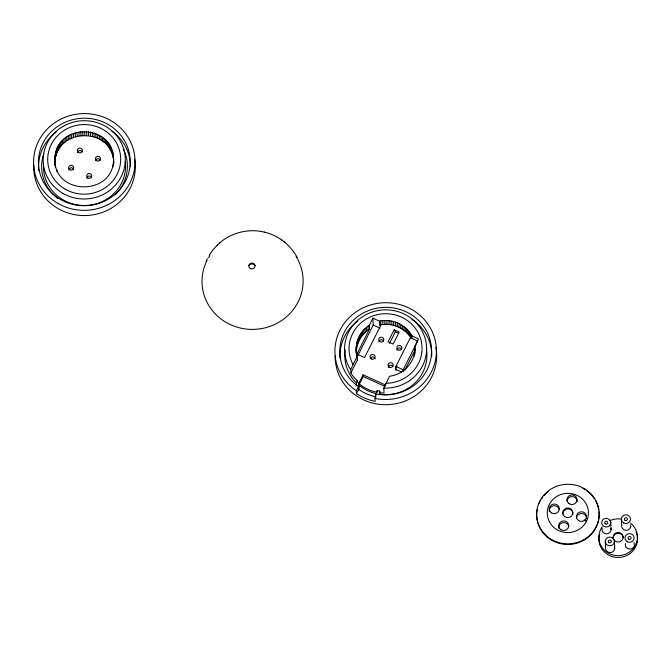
<?xml version="1.0" encoding="UTF-8"?>
<svg xmlns="http://www.w3.org/2000/svg" width="671" height="671" viewBox="0 0 671 671"><rect width="100%" height="100%" fill="white"/><g stroke="black" fill="none" stroke-linecap="round" stroke-linejoin="round"><path stroke-width="1.01" d="M54.821 159.069C55.081 122.558 114.305 122.944 113.542 159.673C113.282 196.184 54.066 195.806 54.821 159.069L55.03 164.714C52.9 127.012 114.389 125.628 113.718 163.489L113.349 156.016M369.344 325.25L369.52 329.058C361.166 334.225 355.798 343.997 356.393 353.86C354.724 342.822 359.698 331.071 369.344 325.25L372.908 318.18L379.467 321.166C391.906 318.398 405.93 324.42 411.793 335.877L411.927 338.738M379.828 392.753L384.03 393.097L383.804 388.073L389.515 376.221C403.976 374.703 416.305 361.006 414.812 346.27L418.511 338.939L411.793 335.877M426.395 349.121A41.057 39.136 -2.6 0 1 379.895 394.246L379.752 391.076L377.102 390.631L377.186 392.309A41.057 39.136 -2.6 0 1 360.319 384.802L359.396 384.064L359.22 382.294L358.507 389.197M358.708 389.893L359.22 382.294M379.182 394.741L379.752 391.076M356.083 385.842L357.224 380.591L356.259 379.702A41.057 39.136 -2.6 0 1 351.252 373.722L350.665 369.687L357.266 356.091L356.226 350.044M375.014 398.465L376.028 393.936A45.905 43.758 -2.6 0 0 430.992 343.971A45.905 43.758 -2.6 0 0 362.449 313.449A45.905 43.758 -2.6 0 0 357.173 385.54L358.499 386.462L358.624 389.365L356.486 393.617L356.964 393.952A50.761 48.387 -2.6 0 0 375.148 401.367L375.014 398.465A50.761 48.387 -2.6 0 0 435.781 343.216A50.761 48.387 -2.6 0 0 359.991 309.465A50.761 48.387 -2.6 0 0 354.162 389.18L356.351 390.715L356.486 393.617M376.288 394.254L377.102 390.631M206.031 261.522L207.356 258.662M369.52 329.058L356.905 354.078L364.554 357.559L380.734 325.477L379.643 324.982L379.467 321.166M357.962 355.328L373.219 325.074L372.908 318.18M350.816 373.034L357.433 359.908L357.266 356.091M359.32 382.378L363.128 374.829L385.917 385.196M359.396 384.064L363.204 376.506L363.128 374.829M356.351 390.715L358.499 386.462M394.179 329.763L388.132 341.765L393.131 344.064L399.186 332.053L394.179 329.763L395.353 331.801L398.683 333.336M389.49 343.426L395.353 331.801M396.075 370.518L395.89 366.441L410.375 337.723L417.656 341.044L403.179 369.763L403.271 371.801M397.047 365.443L395.211 369.092L401.652 372.028M404.873 370.132L414.988 350.077M586.555 521.09L585.951 522.239A20.591 19.627 -2.6 0 1 550.539 523.665A20.591 19.627 -2.6 0 1 566.391 493.386A20.591 19.627 -2.6 0 1 586.555 521.09L584.08 520.017M209.31 255.156L212.866 249.981L217.597 244.814M219.434 243.137C230.715 233.147 246.668 228.811 261.472 231.52M217.094 245.276L219.903 242.709M584.718 520.268L583.602 520.948A5.058 4.823 -2.6 0 1 576.414 516.611A5.058 4.823 -2.6 0 1 583.602 512.216A5.058 4.823 -2.6 0 1 584.718 520.268L586.513 521.166M379.643 324.982C391.671 322.315 405.175 327.817 411.373 338.595L411.197 334.779M385.951 383.292L387.385 383.267A36.502 34.8 -2.6 0 0 421.455 342.093A36.502 34.8 -2.6 0 0 374.343 315.445A36.502 34.8 -2.6 0 0 352.569 363.573L353.047 364.454M383.804 388.073L384.953 388.123A41.057 39.136 -2.6 0 0 426.102 342.604A41.057 39.136 -2.6 0 0 372.12 312.065A41.057 39.136 -2.6 0 0 349.717 368.186L350.665 369.687M264.299 232.116C278.247 235.32 290.493 244.881 297.203 257.496M261.245 231.478L264.584 232.174M373.219 325.074L380.021 328.169M395.89 366.441L403.179 369.763M363.204 376.506L385.045 386.446M358.624 389.365L359.723 390.128A45.905 43.758 -2.6 0 0 376.163 396.838M281.728 239.975L282.231 240.361M284.21 241.87L284.756 242.29M359.362 385.473L360.386 386.295A41.057 39.136 -2.6 0 0 376.381 393.617M357.249 359.279L357.433 359.908M621.363 519.136L621.673 525.955A4.563 4.353 -2.6 0 0 626.798 530.283A4.563 4.353 -2.6 0 0 630.648 524.848M614.393 541.463A4.563 4.353 -2.6 0 1 607.515 545.213A4.563 4.353 -2.6 0 1 607.574 537.681A4.563 4.353 -2.6 0 1 614.393 541.463L614.695 548.274M610.778 522.684A4.563 4.353 -2.6 0 1 603.908 526.433A4.563 4.353 -2.6 0 1 603.959 518.901A4.563 4.353 -2.6 0 1 610.778 522.684L611.088 529.503M605.267 541.438L605.569 548.257A4.563 4.353 -2.6 0 0 610.702 552.577A4.563 4.353 -2.6 0 0 614.552 547.15M414.812 346.27L414.997 350.723M414.821 350.648L414.946 353.508M414.603 352.468L414.686 354.372M414.259 354.271L414.351 356.175M410.207 333.21L410.384 337.027M409.117 331.717L409.285 335.525M407.918 330.283L408.094 334.099M406.626 328.933L406.802 332.749M405.242 327.666L405.418 331.482M403.774 326.492L403.95 330.3M402.231 325.41L402.407 329.218M400.612 324.42L400.788 328.236M398.935 323.539L399.111 327.356M397.198 322.768L397.366 326.584M395.412 322.105L395.58 325.913M393.575 321.552L393.751 325.368M391.713 321.115L391.889 324.932M389.826 320.797L389.994 324.613M387.913 320.604L388.09 324.412M385.993 320.52L386.169 324.336M384.072 320.562L384.248 324.378M382.16 320.721L382.327 324.538M380.256 320.998L380.432 324.814M376.028 393.936L376.087 395.16M368.027 326.123L368.203 329.939M366.525 327.272L366.702 331.08M365.099 328.505L365.276 332.321M363.766 329.83L363.942 333.646M362.525 331.231L362.701 335.047M361.384 332.715L361.56 336.523M360.344 334.259L360.52 338.067M359.413 335.861L359.589 339.677M358.591 337.521L358.767 341.338M357.886 339.232L358.062 343.04M357.308 340.977L357.475 344.793M356.838 342.755L357.014 346.572M357.073 355.471L357.157 357.375M356.494 344.558L356.67 348.375M356.284 346.387L356.452 350.195M356.662 353.684L356.838 357.492M356.192 348.215L356.469 353.776M357.224 380.591L357.299 382.176M113.449 161.501L113.584 164.361M113.064 154.204L113.24 158.02M112.661 152.418L112.829 156.234M112.132 150.665L112.3 154.473M112.896 165.133L112.98 167.037M111.478 148.937L111.654 152.753M110.715 147.259L110.883 151.076M109.834 145.641L110.01 149.448M108.845 144.072L109.021 147.88M107.746 142.571L107.922 146.387M106.555 141.145L106.723 144.953M105.263 139.794L105.431 143.602M103.879 138.528L104.047 142.336M102.411 137.345L102.588 141.162M100.868 136.263L101.036 140.08M99.249 135.282L99.425 139.09M97.572 134.401L97.74 138.209M95.827 133.63L96.003 137.438M94.041 132.959L94.217 136.775M92.212 132.413L92.388 136.221M90.35 131.977L90.518 135.785M88.455 131.659L88.631 135.467M86.551 131.457L86.718 135.274M84.63 131.382L84.798 135.19M82.709 131.415L82.877 135.232M80.788 131.583L80.965 135.391M78.893 131.86L79.061 135.668M77.014 132.254L77.19 136.07M75.169 132.766L75.337 136.582M73.357 133.395L73.533 137.211M71.596 134.133L71.772 137.949M69.885 134.98L70.061 138.788M68.241 135.928L68.417 139.744M66.664 136.976L66.832 140.793M65.162 138.125L65.33 141.942M63.737 139.367L63.913 143.175M62.403 140.692L62.571 144.5M61.162 142.093L61.329 145.901M60.021 143.569L60.189 147.385M58.981 145.112L59.149 148.928M58.05 146.723L58.218 150.53M57.228 148.383L57.404 152.191M56.523 150.086L56.699 153.902M56.884 169.805L56.976 171.717M55.936 151.839L56.112 155.647M55.475 153.617L55.643 157.425M55.131 155.42L55.307 159.237M54.913 157.24L55.089 161.057M55.299 164.538L55.433 167.398M55.014 162.726L55.148 165.586M356.402 382.881A41.057 39.136 -2.6 0 1 345.255 349.977M340.021 357.895A45.905 43.758 -2.6 0 1 357.677 321.082M411.944 319.379A45.905 43.758 -2.6 0 1 431.763 355.974M435.831 347.402A50.761 48.387 -2.6 0 1 390.111 404.538A50.761 48.387 -2.6 0 1 335.156 355.806M388.199 367.356A2.525 2.407 -2.6 0 1 393.005 366.5M396.897 350.111A2.525 2.407 -2.6 0 1 401.703 349.255M370.283 358.524A2.525 2.407 -2.6 0 1 375.156 358.884M378.847 341.891A2.525 2.407 -2.6 0 1 383.644 341.036M630.614 523.162A19.3 18.394 -2.6 0 1 633.265 548.584A19.3 18.394 -2.6 0 1 606.693 552.107A19.3 18.394 -2.6 0 1 602.189 526.928M609.763 520.696A19.3 18.394 -2.6 0 1 621.581 519.128M637.173 535.592A19.3 18.394 -2.6 0 1 617.756 557.467A19.3 18.394 -2.6 0 1 599.429 534.904M636.016 531.902A19.3 18.394 -2.6 0 1 636.964 534.653M613.126 538.536A5.058 4.823 -2.6 0 1 617.79 533.353A5.058 4.823 -2.6 0 1 623.208 537.773M633.81 542.579A4.563 4.353 -2.6 0 1 630.413 549.054A4.563 4.353 -2.6 0 1 625.447 543.602M610.937 528.371A4.563 4.353 -2.6 0 1 606.492 533.839A4.563 4.353 -2.6 0 1 602.122 528.354M599.044 511.797A31.26 29.792 -2.6 0 1 596.318 527.012L595.403 528.756A31.26 29.792 -2.6 0 1 557.71 542.881A31.26 29.792 -2.6 0 1 537.11 509.775M538.738 504.139A31.26 29.792 -2.6 0 1 540.44 500.591M541.472 498.905A31.26 29.792 -2.6 0 1 542.621 497.286M543.879 495.735A31.26 29.792 -2.6 0 1 548.232 491.617M582.814 488.413A31.26 29.792 -2.6 0 1 584.575 489.394M586.269 490.476A31.26 29.792 -2.6 0 1 594.556 498.972M595.571 500.658A31.26 29.792 -2.6 0 1 598.792 509.859M562.81 514.112A5.058 4.823 -2.6 0 1 568.136 508.92A5.058 4.823 -2.6 0 1 572.816 514.607M558.834 528.278A5.058 4.823 -2.6 0 1 562.935 522.675A5.058 4.823 -2.6 0 1 568.79 526.559M549.356 511.411A5.058 4.823 -2.6 0 1 553.449 505.808A5.058 4.823 -2.6 0 1 559.312 509.692M567.029 501.044A5.058 4.823 -2.6 0 1 572.497 496.632A5.058 4.823 -2.6 0 1 577.094 501.833M576.506 517.903A5.058 4.823 -2.6 0 1 581.983 513.5A5.058 4.823 -2.6 0 1 586.58 518.7M125.276 161.669A41.057 39.136 -2.6 0 1 85.225 205.494A41.057 39.136 -2.6 0 1 43.581 163.38M123.229 148.685A42.877 40.864 -2.6 0 1 115.018 194.942M57.891 198.515A42.877 40.864 -2.6 0 1 43.816 153.651M38.801 170.66A45.905 43.758 -2.6 0 1 56.314 131.935M111.394 130.786A45.905 43.758 -2.6 0 1 130.4 166.836M134.611 159.035A50.761 48.387 -2.6 0 1 87.507 215.483A50.761 48.387 -2.6 0 1 33.844 165.083M86.836 178.218A2.525 2.407 -2.6 0 1 91.642 177.362M95.668 160.352A2.525 2.407 -2.6 0 1 100.34 160.109M68.778 169.998A2.525 2.407 -2.6 0 1 73.584 169.142M77.475 152.753A2.525 2.407 -2.6 0 1 82.281 151.898M300.298 265.087A50.56 48.195 -2.6 0 1 254.695 329.344A50.56 48.195 -2.6 0 1 203.623 269.356M203.841 268.593A50.56 48.195 -2.6 0 1 205.695 263.359M206.005 262.629A50.56 48.195 -2.6 0 1 207.029 260.465M208.564 257.664A50.56 48.195 -2.6 0 1 209.838 255.626M296.121 256.532A50.56 48.195 -2.6 0 1 297.328 258.595M297.706 259.291A50.56 48.195 -2.6 0 1 298.771 261.422M299.098 262.143A50.56 48.195 -2.6 0 1 300.012 264.34M248.555 265.674A4.076 3.883 -2.6 0 1 255.332 265.59M596.293 526.399L595.378 528.152A31.26 29.792 -2.6 0 1 541.623 530.316A31.26 29.792 -2.6 0 1 565.687 484.353A31.26 29.792 -2.6 0 1 596.293 526.399M389.172 367.062A2.525 2.407 -2.6 0 0 393.131 365.25A2.525 2.407 -2.6 0 0 389.524 362.894A2.525 2.407 -2.6 0 0 389.172 367.062M397.869 349.809A2.525 2.407 -2.6 0 0 401.828 348.006A2.525 2.407 -2.6 0 0 398.222 345.649A2.525 2.407 -2.6 0 0 397.869 349.809M379.82 341.598A2.525 2.407 -2.6 0 0 383.77 339.786A2.525 2.407 -2.6 0 0 380.172 337.429A2.525 2.407 -2.6 0 0 379.82 341.598M371.122 358.842A2.525 2.407 -2.6 0 0 375.072 357.039A2.525 2.407 -2.6 0 0 371.474 354.682A2.525 2.407 -2.6 0 0 371.122 358.842M614.829 540.91A5.058 4.823 -2.6 0 0 623.091 538.117A5.058 4.823 -2.6 0 0 616.456 532.699A5.058 4.823 -2.6 0 0 614.829 540.91M608.84 542.554A1.518 1.443 -2.6 0 0 611.315 541.715A1.518 1.443 -2.6 0 0 609.327 540.088A1.518 1.443 -2.6 0 0 608.84 542.554M605.225 523.774A1.518 1.443 -2.6 0 0 607.708 522.935A1.518 1.443 -2.6 0 0 605.712 521.308A1.518 1.443 -2.6 0 0 605.225 523.774M628.551 539.023A1.518 1.443 -2.6 0 0 631.025 538.184A1.518 1.443 -2.6 0 0 629.037 536.565A1.518 1.443 -2.6 0 0 628.551 539.023M624.936 520.251A1.518 1.443 -2.6 0 0 627.419 519.413A1.518 1.443 -2.6 0 0 625.422 517.786A1.518 1.443 -2.6 0 0 624.936 520.251M627.226 541.69A4.563 4.353 -2.6 0 0 634.103 537.932A4.563 4.353 -2.6 0 0 627.284 534.15A4.563 4.353 -2.6 0 0 627.226 541.69M623.619 522.91A4.563 4.353 -2.6 0 0 630.488 519.161A4.563 4.353 -2.6 0 0 623.669 515.378A4.563 4.353 -2.6 0 0 623.619 522.91M564.512 516.477A5.058 4.823 -2.6 0 0 572.774 513.692A5.058 4.823 -2.6 0 0 566.139 508.274A5.058 4.823 -2.6 0 0 564.512 516.477M560.839 529.671A5.058 4.823 -2.6 0 0 568.773 526.098A5.058 4.823 -2.6 0 0 561.593 521.35A5.058 4.823 -2.6 0 0 560.839 529.671M551.361 512.803A5.058 4.823 -2.6 0 0 559.287 509.239A5.058 4.823 -2.6 0 0 552.116 504.483A5.058 4.823 -2.6 0 0 551.361 512.803M569.083 503.695A5.058 4.823 -2.6 0 0 577.018 500.121A5.058 4.823 -2.6 0 0 569.847 495.374A5.058 4.823 -2.6 0 0 569.083 503.695M60.751 199.623A45.905 43.758 -2.6 0 0 130.199 162.432A45.905 43.758 -2.6 0 0 61.95 123.833A45.905 43.758 -2.6 0 0 60.751 199.623M58.26 203.607A50.761 48.387 -2.6 0 0 135.056 162.483A50.761 48.387 -2.6 0 0 59.593 119.799A50.761 48.387 -2.6 0 0 58.26 203.607M65.456 189.323A36.502 34.8 -2.6 0 0 120.679 159.748A36.502 34.8 -2.6 0 0 66.412 129.05A36.502 34.8 -2.6 0 0 65.456 189.323M63.141 193.525A41.057 39.136 -2.6 0 0 125.251 160.268A41.057 39.136 -2.6 0 0 64.223 125.745A41.057 39.136 -2.6 0 0 63.141 193.525M87.809 177.916A2.525 2.407 -2.6 0 0 91.759 176.112A2.525 2.407 -2.6 0 0 88.161 173.755A2.525 2.407 -2.6 0 0 87.809 177.916M96.507 160.671A2.525 2.407 -2.6 0 0 100.457 158.859A2.525 2.407 -2.6 0 0 96.859 156.502A2.525 2.407 -2.6 0 0 96.507 160.671M78.448 152.451A2.525 2.407 -2.6 0 0 82.407 150.648A2.525 2.407 -2.6 0 0 78.801 148.291A2.525 2.407 -2.6 0 0 78.448 152.451M69.75 169.696A2.525 2.407 -2.6 0 0 73.709 167.893A2.525 2.407 -2.6 0 0 70.103 165.536A2.525 2.407 -2.6 0 0 69.75 169.696M250.375 268.576A3.07 2.927 -2.6 0 0 254.955 265.984A3.07 2.927 -2.6 0 0 250.325 263.51A3.07 2.927 -2.6 0 0 250.375 268.576"/></g></svg>
